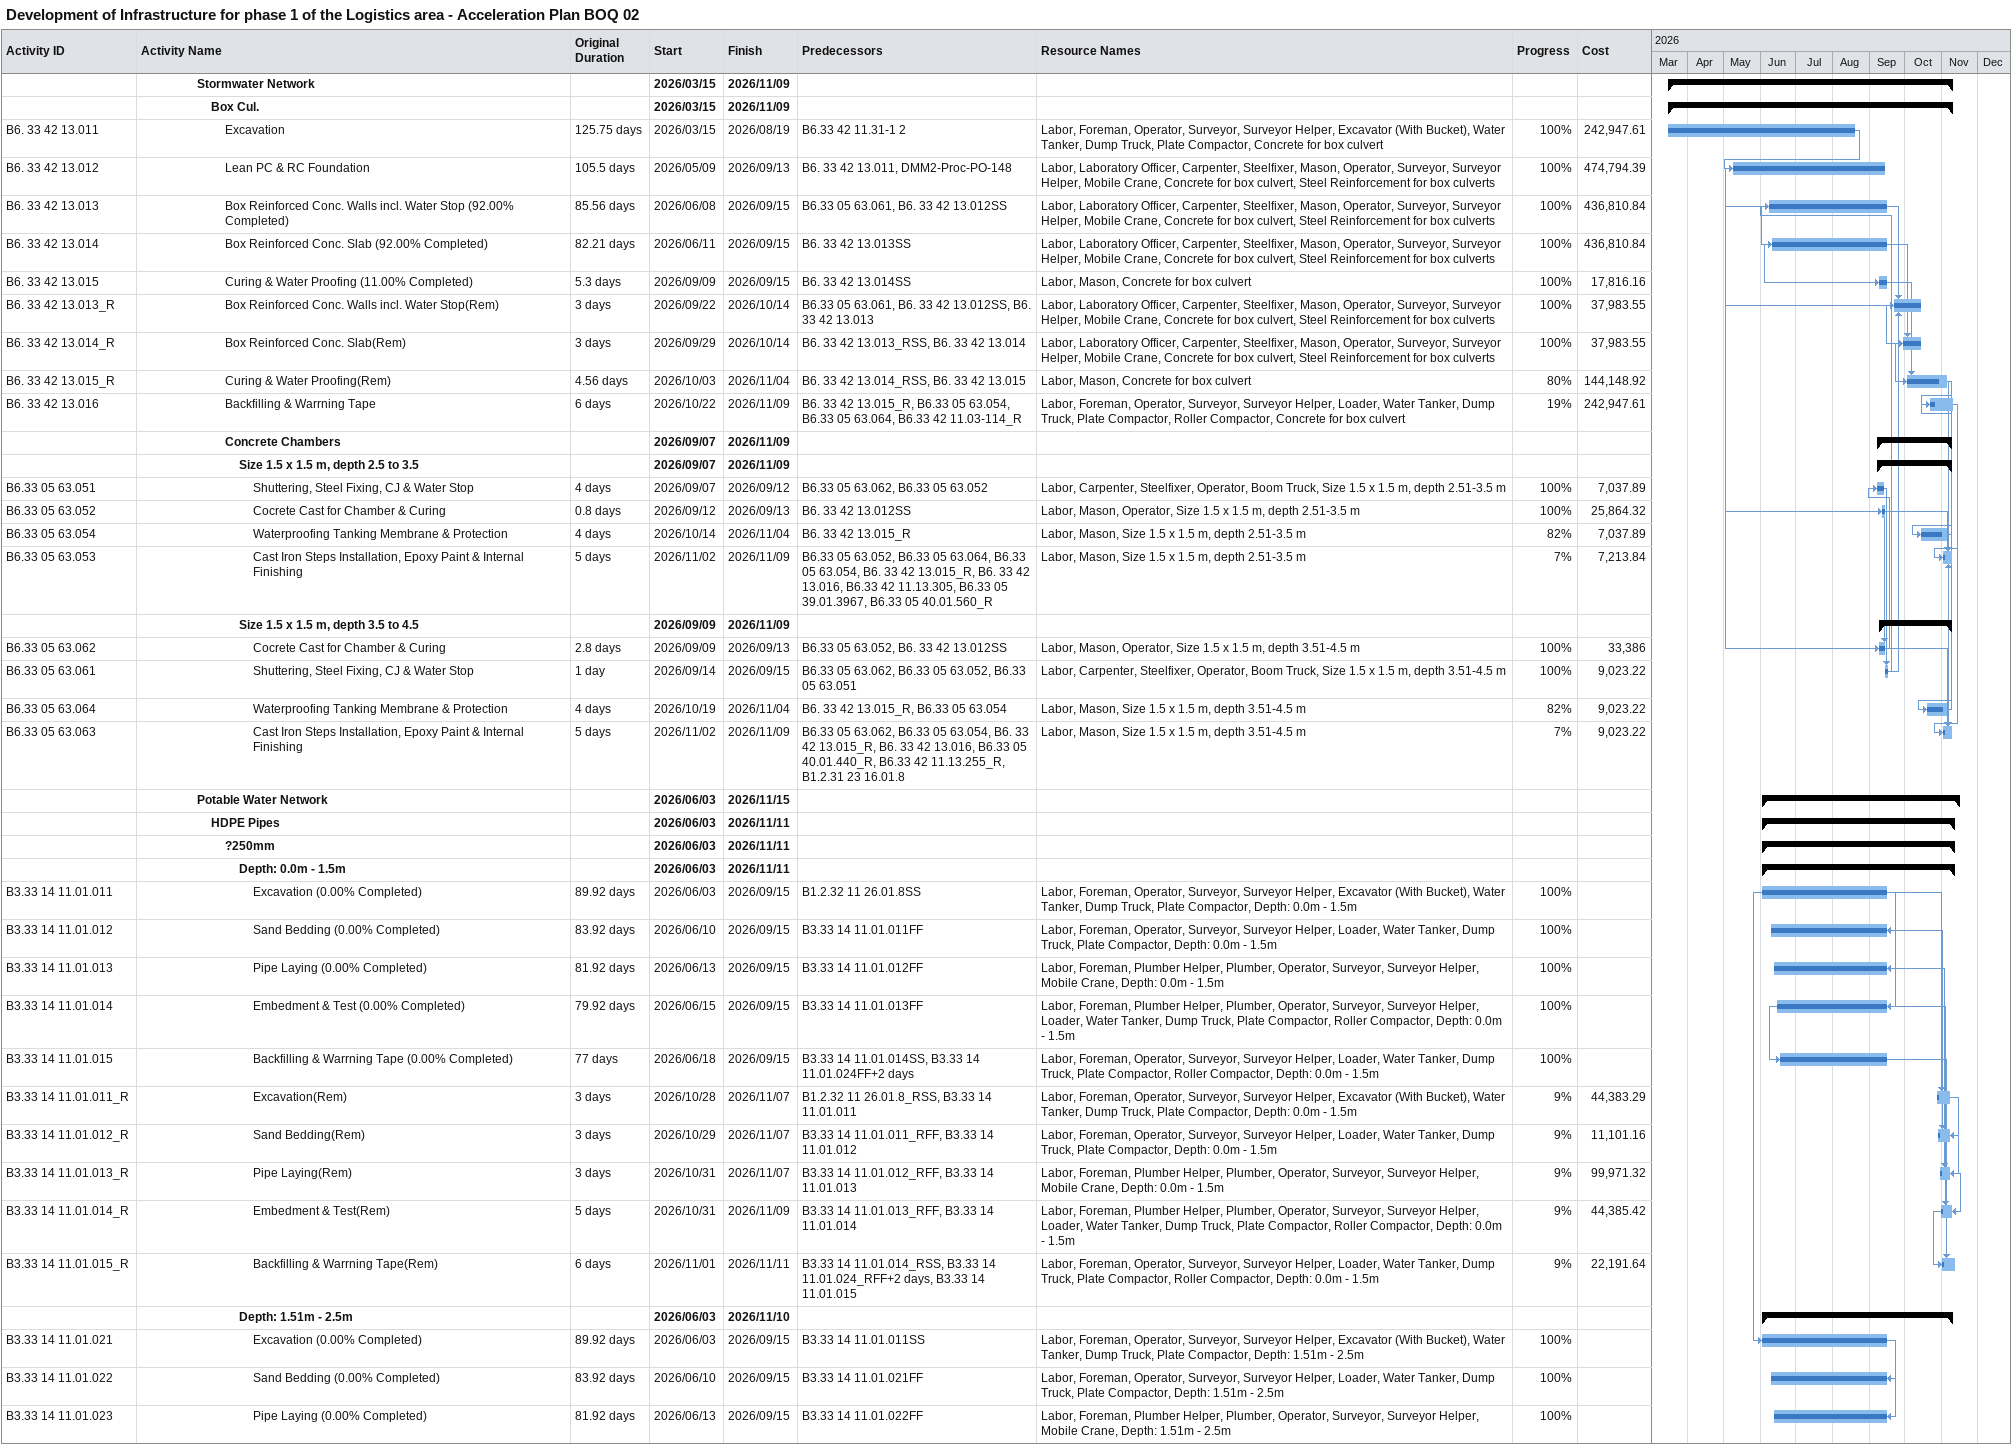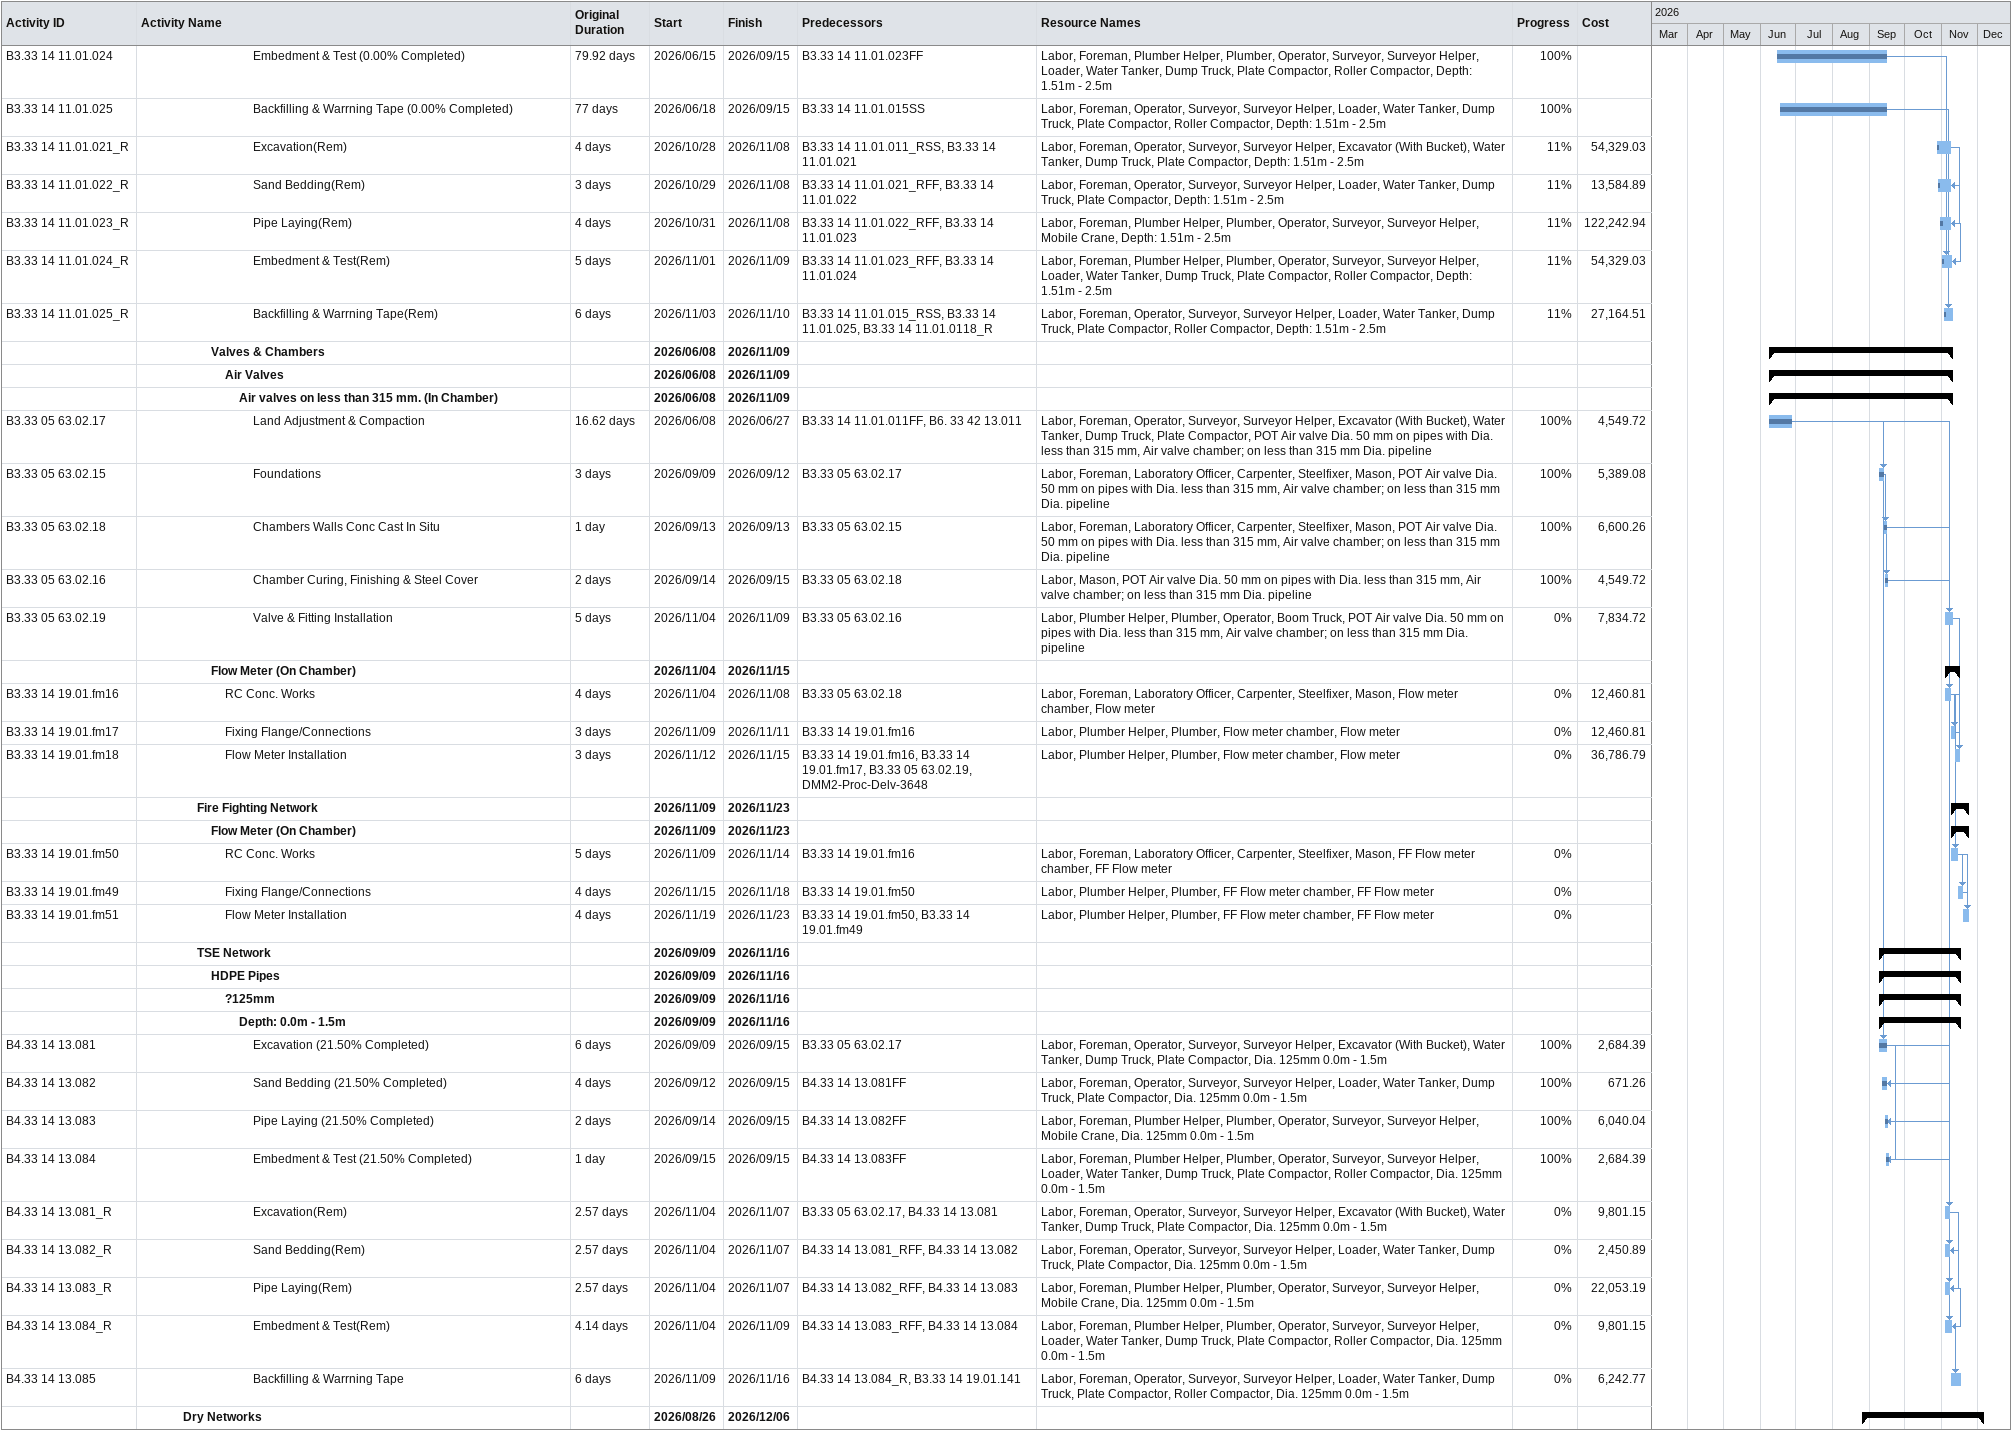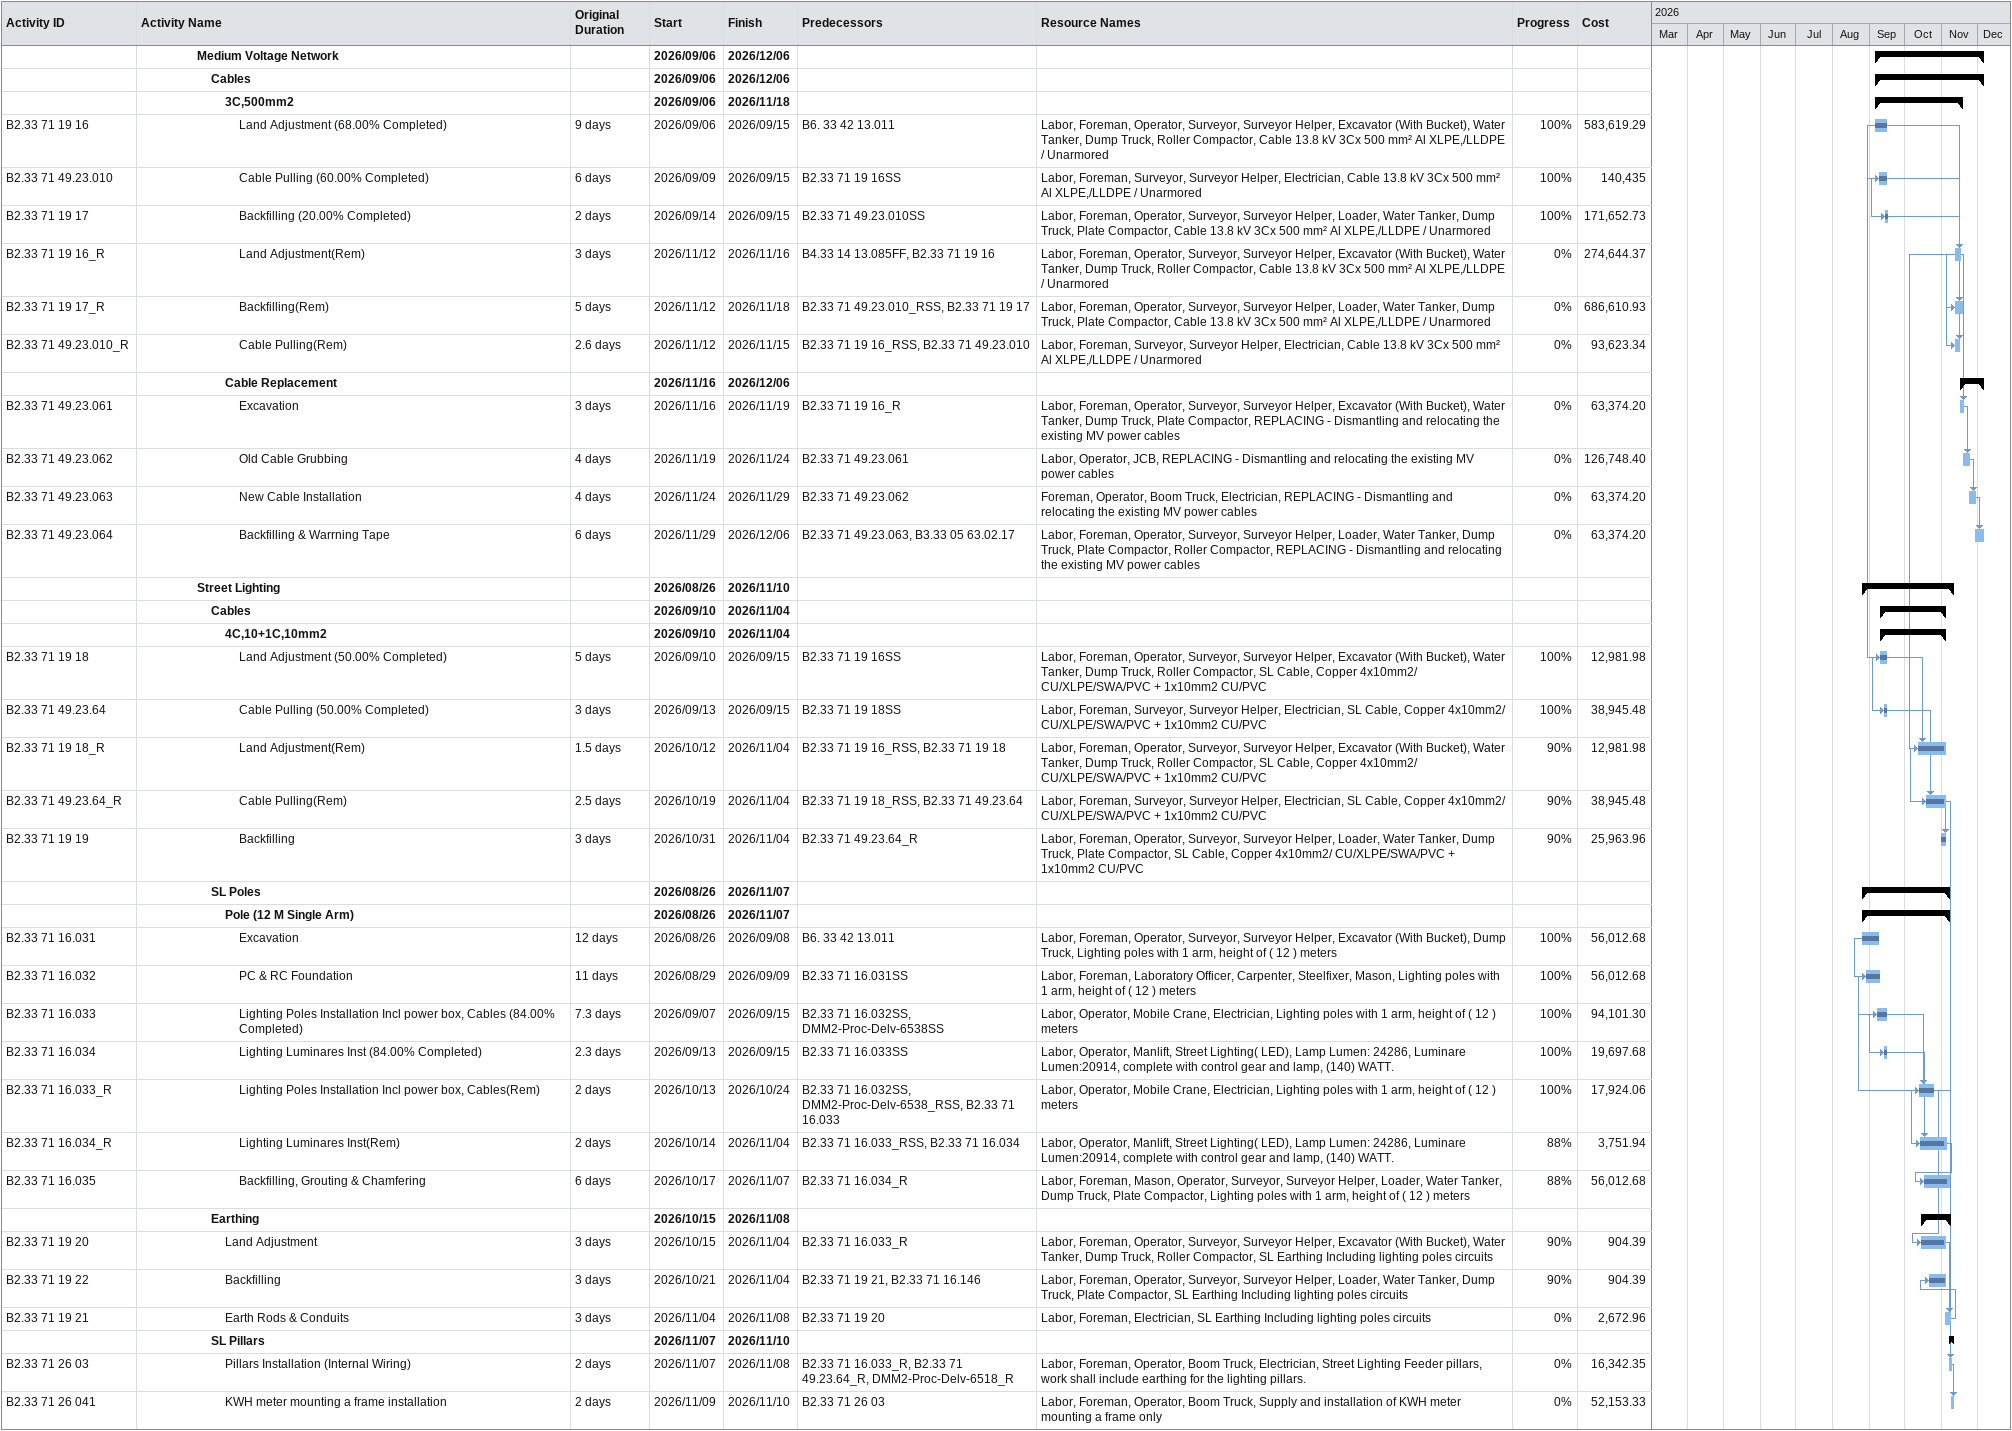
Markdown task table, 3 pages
Development of Infrastructure for phase 1 of the Logistics area - Acceleration Plan BOQ 02

| ID | Level | Task | Original duration | Start | Finish | Predecessors | Resources | % complete | Cost |
|---|---|---|---|---|---|---|---|---|---|
|  | 5 | **Stormwater Network** |  | 2026-03-15 | 2026-11-09 |  |  |  |  |
|  | 6 | **Box Cul.** |  | 2026-03-15 | 2026-11-09 |  |  |  |  |
| B6. 33 42 13.011 | 7 | Excavation | 125.75d | 2026-03-15 | 2026-08-19 | B6.33 42 11.31-1 2 | Labor, Foreman, Operator, Surveyor, Surveyor Helper, Excavator (With Bucket), Water Tanker, Dump Truck, Plate Compactor, Concrete for box culvert | 100 | 242947.61 |
| B6. 33 42 13.012 | 7 | Lean PC & RC Foundation | 105.5d | 2026-05-09 | 2026-09-13 | B6. 33 42 13.011, DMM2-Proc-PO-148 | Labor, Laboratory Officer, Carpenter, Steelfixer, Mason, Operator, Surveyor, Surveyor Helper, Mobile Crane, Concrete for box culvert, Steel Reinforcement for box culverts | 100 | 474794.39 |
| B6. 33 42 13.013 | 7 | Box Reinforced Conc. Walls incl. Water Stop (92.00% Completed) | 85.56d | 2026-06-08 | 2026-09-15 | B6.33 05 63.061, B6. 33 42 13.012SS | Labor, Laboratory Officer, Carpenter, Steelfixer, Mason, Operator, Surveyor, Surveyor Helper, Mobile Crane, Concrete for box culvert, Steel Reinforcement for box culverts | 100 | 436810.84 |
| B6. 33 42 13.014 | 7 | Box Reinforced Conc. Slab (92.00% Completed) | 82.21d | 2026-06-11 | 2026-09-15 | B6. 33 42 13.013SS | Labor, Laboratory Officer, Carpenter, Steelfixer, Mason, Operator, Surveyor, Surveyor Helper, Mobile Crane, Concrete for box culvert, Steel Reinforcement for box culverts | 100 | 436810.84 |
| B6. 33 42 13.015 | 7 | Curing & Water Proofing (11.00% Completed) | 5.3d | 2026-09-09 | 2026-09-15 | B6. 33 42 13.014SS | Labor, Mason, Concrete for box culvert | 100 | 17816.16 |
| B6. 33 42 13.013_R | 7 | Box Reinforced Conc. Walls incl. Water Stop(Rem) | 3d | 2026-09-22 | 2026-10-14 | B6.33 05 63.061, B6. 33 42 13.012SS, B6. 33 42 13.013 | Labor, Laboratory Officer, Carpenter, Steelfixer, Mason, Operator, Surveyor, Surveyor Helper, Mobile Crane, Concrete for box culvert, Steel Reinforcement for box culverts | 100 | 37983.55 |
| B6. 33 42 13.014_R | 7 | Box Reinforced Conc. Slab(Rem) | 3d | 2026-09-29 | 2026-10-14 | B6. 33 42 13.013_RSS, B6. 33 42 13.014 | Labor, Laboratory Officer, Carpenter, Steelfixer, Mason, Operator, Surveyor, Surveyor Helper, Mobile Crane, Concrete for box culvert, Steel Reinforcement for box culverts | 100 | 37983.55 |
| B6. 33 42 13.015_R | 7 | Curing & Water Proofing(Rem) | 4.56d | 2026-10-03 | 2026-11-04 | B6. 33 42 13.014_RSS, B6. 33 42 13.015 | Labor, Mason, Concrete for box culvert | 80 | 144148.92 |
| B6. 33 42 13.016 | 7 | Backfilling & Warrning Tape | 6d | 2026-10-22 | 2026-11-09 | B6. 33 42 13.015_R, B6.33 05 63.054, B6.33 05 63.064, B6.33 42 11.03-114_R | Labor, Foreman, Operator, Surveyor, Surveyor Helper, Loader, Water Tanker, Dump Truck, Plate Compactor, Roller Compactor, Concrete for box culvert | 19 | 242947.61 |
|  | 7 | **Concrete Chambers** |  | 2026-09-07 | 2026-11-09 |  |  |  |  |
|  | 8 | **Size 1.5 x 1.5 m, depth 2.5 to 3.5** |  | 2026-09-07 | 2026-11-09 |  |  |  |  |
| B6.33 05 63.051 | 9 | Shuttering, Steel Fixing, CJ & Water Stop | 4d | 2026-09-07 | 2026-09-12 | B6.33 05 63.062, B6.33 05 63.052 | Labor, Carpenter, Steelfixer, Operator, Boom Truck, Size 1.5 x 1.5 m, depth 2.51-3.5 m | 100 | 7037.89 |
| B6.33 05 63.052 | 9 | Cocrete Cast for Chamber & Curing | 0.8d | 2026-09-12 | 2026-09-13 | B6. 33 42 13.012SS | Labor, Mason, Operator, Size 1.5 x 1.5 m, depth 2.51-3.5 m | 100 | 25864.32 |
| B6.33 05 63.054 | 9 | Waterproofing Tanking Membrane & Protection | 4d | 2026-10-14 | 2026-11-04 | B6. 33 42 13.015_R | Labor, Mason, Size 1.5 x 1.5 m, depth 2.51-3.5 m | 82 | 7037.89 |
| B6.33 05 63.053 | 9 | Cast Iron Steps Installation, Epoxy Paint & Internal Finishing | 5d | 2026-11-02 | 2026-11-09 | B6.33 05 63.052, B6.33 05 63.064, B6.33 05 63.054, B6. 33 42 13.015_R, B6. 33 42 13.016, B6.33 42 11.13.305, B6.33 05 39.01.3967, B6.33 05 40.01.560_R | Labor, Mason, Size 1.5 x 1.5 m, depth 2.51-3.5 m | 7 | 7213.84 |
|  | 8 | **Size 1.5 x 1.5 m, depth 3.5 to 4.5** |  | 2026-09-09 | 2026-11-09 |  |  |  |  |
| B6.33 05 63.062 | 9 | Cocrete Cast for Chamber & Curing | 2.8d | 2026-09-09 | 2026-09-13 | B6.33 05 63.052, B6. 33 42 13.012SS | Labor, Mason, Operator, Size 1.5 x 1.5 m, depth 3.51-4.5 m | 100 | 33386 |
| B6.33 05 63.061 | 9 | Shuttering, Steel Fixing, CJ & Water Stop | 1d | 2026-09-14 | 2026-09-15 | B6.33 05 63.062, B6.33 05 63.052, B6.33 05 63.051 | Labor, Carpenter, Steelfixer, Operator, Boom Truck, Size 1.5 x 1.5 m, depth 3.51-4.5 m | 100 | 9023.22 |
| B6.33 05 63.064 | 9 | Waterproofing Tanking Membrane & Protection | 4d | 2026-10-19 | 2026-11-04 | B6. 33 42 13.015_R, B6.33 05 63.054 | Labor, Mason, Size 1.5 x 1.5 m, depth 3.51-4.5 m | 82 | 9023.22 |
| B6.33 05 63.063 | 9 | Cast Iron Steps Installation, Epoxy Paint & Internal Finishing | 5d | 2026-11-02 | 2026-11-09 | B6.33 05 63.062, B6.33 05 63.054, B6. 33 42 13.015_R, B6. 33 42 13.016, B6.33 05 40.01.440_R, B6.33 42 11.13.255_R, B1.2.31 23 16.01.8 | Labor, Mason, Size 1.5 x 1.5 m, depth 3.51-4.5 m | 7 | 9023.22 |
|  | 5 | **Potable Water Network** |  | 2026-06-03 | 2026-11-15 |  |  |  |  |
|  | 6 | **HDPE Pipes** |  | 2026-06-03 | 2026-11-11 |  |  |  |  |
|  | 7 | **?250mm** |  | 2026-06-03 | 2026-11-11 |  |  |  |  |
|  | 8 | **Depth: 0.0m - 1.5m** |  | 2026-06-03 | 2026-11-11 |  |  |  |  |
| B3.33 14 11.01.011 | 9 | Excavation (0.00% Completed) | 89.92d | 2026-06-03 | 2026-09-15 | B1.2.32 11 26.01.8SS | Labor, Foreman, Operator, Surveyor, Surveyor Helper, Excavator (With Bucket), Water Tanker, Dump Truck, Plate Compactor, Depth: 0.0m - 1.5m | 100 |  |
| B3.33 14 11.01.012 | 9 | Sand Bedding (0.00% Completed) | 83.92d | 2026-06-10 | 2026-09-15 | B3.33 14 11.01.011FF | Labor, Foreman, Operator, Surveyor, Surveyor Helper, Loader, Water Tanker, Dump Truck, Plate Compactor, Depth: 0.0m - 1.5m | 100 |  |
| B3.33 14 11.01.013 | 9 | Pipe Laying (0.00% Completed) | 81.92d | 2026-06-13 | 2026-09-15 | B3.33 14 11.01.012FF | Labor, Foreman, Plumber Helper, Plumber, Operator, Surveyor, Surveyor Helper, Mobile Crane, Depth: 0.0m - 1.5m | 100 |  |
| B3.33 14 11.01.014 | 9 | Embedment & Test (0.00% Completed) | 79.92d | 2026-06-15 | 2026-09-15 | B3.33 14 11.01.013FF | Labor, Foreman, Plumber Helper, Plumber, Operator, Surveyor, Surveyor Helper, Loader, Water Tanker, Dump Truck, Plate Compactor, Roller Compactor, Depth: 0.0m - 1.5m | 100 |  |
| B3.33 14 11.01.015 | 9 | Backfilling & Warrning Tape (0.00% Completed) | 77d | 2026-06-18 | 2026-09-15 | B3.33 14 11.01.014SS, B3.33 14 11.01.024FF+2d | Labor, Foreman, Operator, Surveyor, Surveyor Helper, Loader, Water Tanker, Dump Truck, Plate Compactor, Roller Compactor, Depth: 0.0m - 1.5m | 100 |  |
| B3.33 14 11.01.011_R | 9 | Excavation(Rem) | 3d | 2026-10-28 | 2026-11-07 | B1.2.32 11 26.01.8_RSS, B3.33 14 11.01.011 | Labor, Foreman, Operator, Surveyor, Surveyor Helper, Excavator (With Bucket), Water Tanker, Dump Truck, Plate Compactor, Depth: 0.0m - 1.5m | 9 | 44383.29 |
| B3.33 14 11.01.012_R | 9 | Sand Bedding(Rem) | 3d | 2026-10-29 | 2026-11-07 | B3.33 14 11.01.011_RFF, B3.33 14 11.01.012 | Labor, Foreman, Operator, Surveyor, Surveyor Helper, Loader, Water Tanker, Dump Truck, Plate Compactor, Depth: 0.0m - 1.5m | 9 | 11101.16 |
| B3.33 14 11.01.013_R | 9 | Pipe Laying(Rem) | 3d | 2026-10-31 | 2026-11-07 | B3.33 14 11.01.012_RFF, B3.33 14 11.01.013 | Labor, Foreman, Plumber Helper, Plumber, Operator, Surveyor, Surveyor Helper, Mobile Crane, Depth: 0.0m - 1.5m | 9 | 99971.32 |
| B3.33 14 11.01.014_R | 9 | Embedment & Test(Rem) | 5d | 2026-10-31 | 2026-11-09 | B3.33 14 11.01.013_RFF, B3.33 14 11.01.014 | Labor, Foreman, Plumber Helper, Plumber, Operator, Surveyor, Surveyor Helper, Loader, Water Tanker, Dump Truck, Plate Compactor, Roller Compactor, Depth: 0.0m - 1.5m | 9 | 44385.42 |
| B3.33 14 11.01.015_R | 9 | Backfilling & Warrning Tape(Rem) | 6d | 2026-11-01 | 2026-11-11 | B3.33 14 11.01.014_RSS, B3.33 14 11.01.024_RFF+2d, B3.33 14 11.01.015 | Labor, Foreman, Operator, Surveyor, Surveyor Helper, Loader, Water Tanker, Dump Truck, Plate Compactor, Roller Compactor, Depth: 0.0m - 1.5m | 9 | 22191.64 |
|  | 8 | **Depth: 1.51m - 2.5m** |  | 2026-06-03 | 2026-11-10 |  |  |  |  |
| B3.33 14 11.01.021 | 9 | Excavation (0.00% Completed) | 89.92d | 2026-06-03 | 2026-09-15 | B3.33 14 11.01.011SS | Labor, Foreman, Operator, Surveyor, Surveyor Helper, Excavator (With Bucket), Water Tanker, Dump Truck, Plate Compactor, Depth: 1.51m - 2.5m | 100 |  |
| B3.33 14 11.01.022 | 9 | Sand Bedding (0.00% Completed) | 83.92d | 2026-06-10 | 2026-09-15 | B3.33 14 11.01.021FF | Labor, Foreman, Operator, Surveyor, Surveyor Helper, Loader, Water Tanker, Dump Truck, Plate Compactor, Depth: 1.51m - 2.5m | 100 |  |
| B3.33 14 11.01.023 | 9 | Pipe Laying (0.00% Completed) | 81.92d | 2026-06-13 | 2026-09-15 | B3.33 14 11.01.022FF | Labor, Foreman, Plumber Helper, Plumber, Operator, Surveyor, Surveyor Helper, Mobile Crane, Depth: 1.51m - 2.5m | 100 |  |
| B3.33 14 11.01.024 | 9 | Embedment & Test (0.00% Completed) | 79.92d | 2026-06-15 | 2026-09-15 | B3.33 14 11.01.023FF | Labor, Foreman, Plumber Helper, Plumber, Operator, Surveyor, Surveyor Helper, Loader, Water Tanker, Dump Truck, Plate Compactor, Roller Compactor, Depth: 1.51m - 2.5m | 100 |  |
| B3.33 14 11.01.025 | 9 | Backfilling & Warrning Tape (0.00% Completed) | 77d | 2026-06-18 | 2026-09-15 | B3.33 14 11.01.015SS | Labor, Foreman, Operator, Surveyor, Surveyor Helper, Loader, Water Tanker, Dump Truck, Plate Compactor, Roller Compactor, Depth: 1.51m - 2.5m | 100 |  |
| B3.33 14 11.01.021_R | 9 | Excavation(Rem) | 4d | 2026-10-28 | 2026-11-08 | B3.33 14 11.01.011_RSS, B3.33 14 11.01.021 | Labor, Foreman, Operator, Surveyor, Surveyor Helper, Excavator (With Bucket), Water Tanker, Dump Truck, Plate Compactor, Depth: 1.51m - 2.5m | 11 | 54329.03 |
| B3.33 14 11.01.022_R | 9 | Sand Bedding(Rem) | 3d | 2026-10-29 | 2026-11-08 | B3.33 14 11.01.021_RFF, B3.33 14 11.01.022 | Labor, Foreman, Operator, Surveyor, Surveyor Helper, Loader, Water Tanker, Dump Truck, Plate Compactor, Depth: 1.51m - 2.5m | 11 | 13584.89 |
| B3.33 14 11.01.023_R | 9 | Pipe Laying(Rem) | 4d | 2026-10-31 | 2026-11-08 | B3.33 14 11.01.022_RFF, B3.33 14 11.01.023 | Labor, Foreman, Plumber Helper, Plumber, Operator, Surveyor, Surveyor Helper, Mobile Crane, Depth: 1.51m - 2.5m | 11 | 122242.94 |
| B3.33 14 11.01.024_R | 9 | Embedment & Test(Rem) | 5d | 2026-11-01 | 2026-11-09 | B3.33 14 11.01.023_RFF, B3.33 14 11.01.024 | Labor, Foreman, Plumber Helper, Plumber, Operator, Surveyor, Surveyor Helper, Loader, Water Tanker, Dump Truck, Plate Compactor, Roller Compactor, Depth: 1.51m - 2.5m | 11 | 54329.03 |
| B3.33 14 11.01.025_R | 9 | Backfilling & Warrning Tape(Rem) | 6d | 2026-11-03 | 2026-11-10 | B3.33 14 11.01.015_RSS, B3.33 14 11.01.025, B3.33 14 11.01.0118_R | Labor, Foreman, Operator, Surveyor, Surveyor Helper, Loader, Water Tanker, Dump Truck, Plate Compactor, Roller Compactor, Depth: 1.51m - 2.5m | 11 | 27164.51 |
|  | 6 | **Valves & Chambers** |  | 2026-06-08 | 2026-11-09 |  |  |  |  |
|  | 7 | **Air Valves** |  | 2026-06-08 | 2026-11-09 |  |  |  |  |
|  | 8 | **Air valves on less than 315 mm. (In Chamber)** |  | 2026-06-08 | 2026-11-09 |  |  |  |  |
| B3.33 05 63.02.17 | 9 | Land Adjustment & Compaction | 16.62d | 2026-06-08 | 2026-06-27 | B3.33 14 11.01.011FF, B6. 33 42 13.011 | Labor, Foreman, Operator, Surveyor, Surveyor Helper, Excavator (With Bucket), Water Tanker, Dump Truck, Plate Compactor, POT Air valve Dia. 50 mm on pipes with Dia. less than 315 mm, Air valve chamber; on less than 315 mm Dia. pipeline | 100 | 4549.72 |
| B3.33 05 63.02.15 | 9 | Foundations | 3d | 2026-09-09 | 2026-09-12 | B3.33 05 63.02.17 | Labor, Foreman, Laboratory Officer, Carpenter, Steelfixer, Mason, POT Air valve Dia. 50 mm on pipes with Dia. less than 315 mm, Air valve chamber; on less than 315 mm Dia. pipeline | 100 | 5389.08 |
| B3.33 05 63.02.18 | 9 | Chambers Walls Conc Cast In Situ | 1d | 2026-09-13 | 2026-09-13 | B3.33 05 63.02.15 | Labor, Foreman, Laboratory Officer, Carpenter, Steelfixer, Mason, POT Air valve Dia. 50 mm on pipes with Dia. less than 315 mm, Air valve chamber; on less than 315 mm Dia. pipeline | 100 | 6600.26 |
| B3.33 05 63.02.16 | 9 | Chamber Curing, Finishing & Steel Cover | 2d | 2026-09-14 | 2026-09-15 | B3.33 05 63.02.18 | Labor, Mason, POT Air valve Dia. 50 mm on pipes with Dia. less than 315 mm, Air valve chamber; on less than 315 mm Dia. pipeline | 100 | 4549.72 |
| B3.33 05 63.02.19 | 9 | Valve & Fitting Installation | 5d | 2026-11-04 | 2026-11-09 | B3.33 05 63.02.16 | Labor, Plumber Helper, Plumber, Operator, Boom Truck, POT Air valve Dia. 50 mm on pipes with Dia. less than 315 mm, Air valve chamber; on less than 315 mm Dia. pipeline | 0 | 7834.72 |
|  | 6 | **Flow Meter (On Chamber)** |  | 2026-11-04 | 2026-11-15 |  |  |  |  |
| B3.33 14 19.01.fm16 | 7 | RC Conc. Works | 4d | 2026-11-04 | 2026-11-08 | B3.33 05 63.02.18 | Labor, Foreman, Laboratory Officer, Carpenter, Steelfixer, Mason, Flow meter chamber, Flow meter | 0 | 12460.81 |
| B3.33 14 19.01.fm17 | 7 | Fixing Flange/Connections | 3d | 2026-11-09 | 2026-11-11 | B3.33 14 19.01.fm16 | Labor, Plumber Helper, Plumber, Flow meter chamber, Flow meter | 0 | 12460.81 |
| B3.33 14 19.01.fm18 | 7 | Flow Meter Installation | 3d | 2026-11-12 | 2026-11-15 | B3.33 14 19.01.fm16, B3.33 14 19.01.fm17, B3.33 05 63.02.19, DMM2-Proc-Delv-3648 | Labor, Plumber Helper, Plumber, Flow meter chamber, Flow meter | 0 | 36786.79 |
|  | 5 | **Fire Fighting Network** |  | 2026-11-09 | 2026-11-23 |  |  |  |  |
|  | 6 | **Flow Meter (On Chamber)** |  | 2026-11-09 | 2026-11-23 |  |  |  |  |
| B3.33 14 19.01.fm50 | 7 | RC Conc. Works | 5d | 2026-11-09 | 2026-11-14 | B3.33 14 19.01.fm16 | Labor, Foreman, Laboratory Officer, Carpenter, Steelfixer, Mason, FF Flow meter chamber, FF Flow meter | 0 |  |
| B3.33 14 19.01.fm49 | 7 | Fixing Flange/Connections | 4d | 2026-11-15 | 2026-11-18 | B3.33 14 19.01.fm50 | Labor, Plumber Helper, Plumber, FF Flow meter chamber, FF Flow meter | 0 |  |
| B3.33 14 19.01.fm51 | 7 | Flow Meter Installation | 4d | 2026-11-19 | 2026-11-23 | B3.33 14 19.01.fm50, B3.33 14 19.01.fm49 | Labor, Plumber Helper, Plumber, FF Flow meter chamber, FF Flow meter | 0 |  |
|  | 5 | **TSE Network** |  | 2026-09-09 | 2026-11-16 |  |  |  |  |
|  | 6 | **HDPE Pipes** |  | 2026-09-09 | 2026-11-16 |  |  |  |  |
|  | 7 | **?125mm** |  | 2026-09-09 | 2026-11-16 |  |  |  |  |
|  | 8 | **Depth: 0.0m - 1.5m** |  | 2026-09-09 | 2026-11-16 |  |  |  |  |
| B4.33 14 13.081 | 9 | Excavation (21.50% Completed) | 6d | 2026-09-09 | 2026-09-15 | B3.33 05 63.02.17 | Labor, Foreman, Operator, Surveyor, Surveyor Helper, Excavator (With Bucket), Water Tanker, Dump Truck, Plate Compactor, Dia. 125mm 0.0m - 1.5m | 100 | 2684.39 |
| B4.33 14 13.082 | 9 | Sand Bedding (21.50% Completed) | 4d | 2026-09-12 | 2026-09-15 | B4.33 14 13.081FF | Labor, Foreman, Operator, Surveyor, Surveyor Helper, Loader, Water Tanker, Dump Truck, Plate Compactor, Dia. 125mm 0.0m - 1.5m | 100 | 671.26 |
| B4.33 14 13.083 | 9 | Pipe Laying (21.50% Completed) | 2d | 2026-09-14 | 2026-09-15 | B4.33 14 13.082FF | Labor, Foreman, Plumber Helper, Plumber, Operator, Surveyor, Surveyor Helper, Mobile Crane, Dia. 125mm 0.0m - 1.5m | 100 | 6040.04 |
| B4.33 14 13.084 | 9 | Embedment & Test (21.50% Completed) | 1d | 2026-09-15 | 2026-09-15 | B4.33 14 13.083FF | Labor, Foreman, Plumber Helper, Plumber, Operator, Surveyor, Surveyor Helper, Loader, Water Tanker, Dump Truck, Plate Compactor, Roller Compactor, Dia. 125mm 0.0m - 1.5m | 100 | 2684.39 |
| B4.33 14 13.081_R | 9 | Excavation(Rem) | 2.57d | 2026-11-04 | 2026-11-07 | B3.33 05 63.02.17, B4.33 14 13.081 | Labor, Foreman, Operator, Surveyor, Surveyor Helper, Excavator (With Bucket), Water Tanker, Dump Truck, Plate Compactor, Dia. 125mm 0.0m - 1.5m | 0 | 9801.15 |
| B4.33 14 13.082_R | 9 | Sand Bedding(Rem) | 2.57d | 2026-11-04 | 2026-11-07 | B4.33 14 13.081_RFF, B4.33 14 13.082 | Labor, Foreman, Operator, Surveyor, Surveyor Helper, Loader, Water Tanker, Dump Truck, Plate Compactor, Dia. 125mm 0.0m - 1.5m | 0 | 2450.89 |
| B4.33 14 13.083_R | 9 | Pipe Laying(Rem) | 2.57d | 2026-11-04 | 2026-11-07 | B4.33 14 13.082_RFF, B4.33 14 13.083 | Labor, Foreman, Plumber Helper, Plumber, Operator, Surveyor, Surveyor Helper, Mobile Crane, Dia. 125mm 0.0m - 1.5m | 0 | 22053.19 |
| B4.33 14 13.084_R | 9 | Embedment & Test(Rem) | 4.14d | 2026-11-04 | 2026-11-09 | B4.33 14 13.083_RFF, B4.33 14 13.084 | Labor, Foreman, Plumber Helper, Plumber, Operator, Surveyor, Surveyor Helper, Loader, Water Tanker, Dump Truck, Plate Compactor, Roller Compactor, Dia. 125mm 0.0m - 1.5m | 0 | 9801.15 |
| B4.33 14 13.085 | 9 | Backfilling & Warrning Tape | 6d | 2026-11-09 | 2026-11-16 | B4.33 14 13.084_R, B3.33 14 19.01.141 | Labor, Foreman, Operator, Surveyor, Surveyor Helper, Loader, Water Tanker, Dump Truck, Plate Compactor, Roller Compactor, Dia. 125mm 0.0m - 1.5m | 0 | 6242.77 |
|  | 4 | **Dry Networks** |  | 2026-08-26 | 2026-12-06 |  |  |  |  |
|  | 5 | **Medium Voltage Network** |  | 2026-09-06 | 2026-12-06 |  |  |  |  |
|  | 6 | **Cables** |  | 2026-09-06 | 2026-12-06 |  |  |  |  |
|  | 7 | **3C,500mm2** |  | 2026-09-06 | 2026-11-18 |  |  |  |  |
| B2.33 71 19 16 | 8 | Land Adjustment (68.00% Completed) | 9d | 2026-09-06 | 2026-09-15 | B6. 33 42 13.011 | Labor, Foreman, Operator, Surveyor, Surveyor Helper, Excavator (With Bucket), Water Tanker, Dump Truck, Roller Compactor, Cable 13.8 kV 3Cx 500 mm² Al XLPE,/LLDPE / Unarmored | 100 | 583619.29 |
| B2.33 71 49.23.010 | 8 | Cable Pulling (60.00% Completed) | 6d | 2026-09-09 | 2026-09-15 | B2.33 71 19 16SS | Labor, Foreman, Surveyor, Surveyor Helper, Electrician, Cable 13.8 kV 3Cx 500 mm² Al XLPE,/LLDPE / Unarmored | 100 | 140435 |
| B2.33 71 19 17 | 8 | Backfilling (20.00% Completed) | 2d | 2026-09-14 | 2026-09-15 | B2.33 71 49.23.010SS | Labor, Foreman, Operator, Surveyor, Surveyor Helper, Loader, Water Tanker, Dump Truck, Plate Compactor, Cable 13.8 kV 3Cx 500 mm² Al XLPE,/LLDPE / Unarmored | 100 | 171652.73 |
| B2.33 71 19 16_R | 8 | Land Adjustment(Rem) | 3d | 2026-11-12 | 2026-11-16 | B4.33 14 13.085FF, B2.33 71 19 16 | Labor, Foreman, Operator, Surveyor, Surveyor Helper, Excavator (With Bucket), Water Tanker, Dump Truck, Roller Compactor, Cable 13.8 kV 3Cx 500 mm² Al XLPE,/LLDPE / Unarmored | 0 | 274644.37 |
| B2.33 71 19 17_R | 8 | Backfilling(Rem) | 5d | 2026-11-12 | 2026-11-18 | B2.33 71 49.23.010_RSS, B2.33 71 19 17 | Labor, Foreman, Operator, Surveyor, Surveyor Helper, Loader, Water Tanker, Dump Truck, Plate Compactor, Cable 13.8 kV 3Cx 500 mm² Al XLPE,/LLDPE / Unarmored | 0 | 686610.93 |
| B2.33 71 49.23.010_R | 8 | Cable Pulling(Rem) | 2.6d | 2026-11-12 | 2026-11-15 | B2.33 71 19 16_RSS, B2.33 71 49.23.010 | Labor, Foreman, Surveyor, Surveyor Helper, Electrician, Cable 13.8 kV 3Cx 500 mm² Al XLPE,/LLDPE / Unarmored | 0 | 93623.34 |
|  | 7 | **Cable Replacement** |  | 2026-11-16 | 2026-12-06 |  |  |  |  |
| B2.33 71 49.23.061 | 8 | Excavation | 3d | 2026-11-16 | 2026-11-19 | B2.33 71 19 16_R | Labor, Foreman, Operator, Surveyor, Surveyor Helper, Excavator (With Bucket), Water Tanker, Dump Truck, Plate Compactor, REPLACING - Dismantling and relocating the existing MV power cables | 0 | 63374.20 |
| B2.33 71 49.23.062 | 8 | Old Cable Grubbing | 4d | 2026-11-19 | 2026-11-24 | B2.33 71 49.23.061 | Labor, Operator, JCB, REPLACING - Dismantling and relocating the existing MV power cables | 0 | 126748.40 |
| B2.33 71 49.23.063 | 8 | New Cable Installation | 4d | 2026-11-24 | 2026-11-29 | B2.33 71 49.23.062 | Foreman, Operator, Boom Truck, Electrician, REPLACING - Dismantling and relocating the existing MV power cables | 0 | 63374.20 |
| B2.33 71 49.23.064 | 8 | Backfilling & Warrning Tape | 6d | 2026-11-29 | 2026-12-06 | B2.33 71 49.23.063, B3.33 05 63.02.17 | Labor, Foreman, Operator, Surveyor, Surveyor Helper, Loader, Water Tanker, Dump Truck, Plate Compactor, Roller Compactor, REPLACING - Dismantling and relocating the existing MV power cables | 0 | 63374.20 |
|  | 5 | **Street Lighting** |  | 2026-08-26 | 2026-11-10 |  |  |  |  |
|  | 6 | **Cables** |  | 2026-09-10 | 2026-11-04 |  |  |  |  |
|  | 7 | **4C,10+1C,10mm2** |  | 2026-09-10 | 2026-11-04 |  |  |  |  |
| B2.33 71 19 18 | 8 | Land Adjustment (50.00% Completed) | 5d | 2026-09-10 | 2026-09-15 | B2.33 71 19 16SS | Labor, Foreman, Operator, Surveyor, Surveyor Helper, Excavator (With Bucket), Water Tanker, Dump Truck, Roller Compactor, SL Cable, Copper 4x10mm2/ CU/XLPE/SWA/PVC + 1x10mm2 CU/PVC | 100 | 12981.98 |
| B2.33 71 49.23.64 | 8 | Cable Pulling (50.00% Completed) | 3d | 2026-09-13 | 2026-09-15 | B2.33 71 19 18SS | Labor, Foreman, Surveyor, Surveyor Helper, Electrician, SL Cable, Copper 4x10mm2/ CU/XLPE/SWA/PVC + 1x10mm2 CU/PVC | 100 | 38945.48 |
| B2.33 71 19 18_R | 8 | Land Adjustment(Rem) | 1.5d | 2026-10-12 | 2026-11-04 | B2.33 71 19 16_RSS, B2.33 71 19 18 | Labor, Foreman, Operator, Surveyor, Surveyor Helper, Excavator (With Bucket), Water Tanker, Dump Truck, Roller Compactor, SL Cable, Copper 4x10mm2/ CU/XLPE/SWA/PVC + 1x10mm2 CU/PVC | 90 | 12981.98 |
| B2.33 71 49.23.64_R | 8 | Cable Pulling(Rem) | 2.5d | 2026-10-19 | 2026-11-04 | B2.33 71 19 18_RSS, B2.33 71 49.23.64 | Labor, Foreman, Surveyor, Surveyor Helper, Electrician, SL Cable, Copper 4x10mm2/ CU/XLPE/SWA/PVC + 1x10mm2 CU/PVC | 90 | 38945.48 |
| B2.33 71 19 19 | 8 | Backfilling | 3d | 2026-10-31 | 2026-11-04 | B2.33 71 49.23.64_R | Labor, Foreman, Operator, Surveyor, Surveyor Helper, Loader, Water Tanker, Dump Truck, Plate Compactor, SL Cable, Copper 4x10mm2/ CU/XLPE/SWA/PVC + 1x10mm2 CU/PVC | 90 | 25963.96 |
|  | 6 | **SL Poles** |  | 2026-08-26 | 2026-11-07 |  |  |  |  |
|  | 7 | **Pole (12 M Single Arm)** |  | 2026-08-26 | 2026-11-07 |  |  |  |  |
| B2.33 71 16.031 | 8 | Excavation | 12d | 2026-08-26 | 2026-09-08 | B6. 33 42 13.011 | Labor, Foreman, Operator, Surveyor, Surveyor Helper, Excavator (With Bucket), Dump Truck, Lighting poles with 1 arm, height of ( 12 ) meters | 100 | 56012.68 |
| B2.33 71 16.032 | 8 | PC & RC Foundation | 11d | 2026-08-29 | 2026-09-09 | B2.33 71 16.031SS | Labor, Foreman, Laboratory Officer, Carpenter, Steelfixer, Mason, Lighting poles with 1 arm, height of ( 12 ) meters | 100 | 56012.68 |
| B2.33 71 16.033 | 8 | Lighting Poles Installation Incl power box, Cables (84.00% Completed) | 7.3d | 2026-09-07 | 2026-09-15 | B2.33 71 16.032SS, DMM2-Proc-Delv-6538SS | Labor, Operator, Mobile Crane, Electrician, Lighting poles with 1 arm, height of ( 12 ) meters | 100 | 94101.30 |
| B2.33 71 16.034 | 8 | Lighting Luminares Inst (84.00% Completed) | 2.3d | 2026-09-13 | 2026-09-15 | B2.33 71 16.033SS | Labor, Operator, Manlift, Street Lighting( LED), Lamp Lumen: 24286, Luminare Lumen:20914, complete with control gear and lamp, (140) WATT. | 100 | 19697.68 |
| B2.33 71 16.033_R | 8 | Lighting Poles Installation Incl power box, Cables(Rem) | 2d | 2026-10-13 | 2026-10-24 | B2.33 71 16.032SS, DMM2-Proc-Delv-6538_RSS, B2.33 71 16.033 | Labor, Operator, Mobile Crane, Electrician, Lighting poles with 1 arm, height of ( 12 ) meters | 100 | 17924.06 |
| B2.33 71 16.034_R | 8 | Lighting Luminares Inst(Rem) | 2d | 2026-10-14 | 2026-11-04 | B2.33 71 16.033_RSS, B2.33 71 16.034 | Labor, Operator, Manlift, Street Lighting( LED), Lamp Lumen: 24286, Luminare Lumen:20914, complete with control gear and lamp, (140) WATT. | 88 | 3751.94 |
| B2.33 71 16.035 | 8 | Backfilling, Grouting & Chamfering | 6d | 2026-10-17 | 2026-11-07 | B2.33 71 16.034_R | Labor, Foreman, Mason, Operator, Surveyor, Surveyor Helper, Loader, Water Tanker, Dump Truck, Plate Compactor, Lighting poles with 1 arm, height of ( 12 ) meters | 88 | 56012.68 |
|  | 6 | **Earthing** |  | 2026-10-15 | 2026-11-08 |  |  |  |  |
| B2.33 71 19 20 | 7 | Land Adjustment | 3d | 2026-10-15 | 2026-11-04 | B2.33 71 16.033_R | Labor, Foreman, Operator, Surveyor, Surveyor Helper, Excavator (With Bucket), Water Tanker, Dump Truck, Roller Compactor, SL Earthing Including lighting poles circuits | 90 | 904.39 |
| B2.33 71 19 22 | 7 | Backfilling | 3d | 2026-10-21 | 2026-11-04 | B2.33 71 19 21, B2.33 71 16.146 | Labor, Foreman, Operator, Surveyor, Surveyor Helper, Loader, Water Tanker, Dump Truck, Plate Compactor, SL Earthing Including lighting poles circuits | 90 | 904.39 |
| B2.33 71 19 21 | 7 | Earth Rods & Conduits | 3d | 2026-11-04 | 2026-11-08 | B2.33 71 19 20 | Labor, Foreman, Electrician, SL Earthing Including lighting poles circuits | 0 | 2672.96 |
|  | 6 | **SL Pillars** |  | 2026-11-07 | 2026-11-10 |  |  |  |  |
| B2.33 71 26 03 | 7 | Pillars Installation (Internal Wiring) | 2d | 2026-11-07 | 2026-11-08 | B2.33 71 16.033_R, B2.33 71 49.23.64_R, DMM2-Proc-Delv-6518_R | Labor, Foreman, Operator, Boom Truck, Electrician, Street Lighting Feeder pillars, work shall include earthing for the lighting pillars. | 0 | 16342.35 |
| B2.33 71 26 041 | 7 | KWH meter mounting a frame installation | 2d | 2026-11-09 | 2026-11-10 | B2.33 71 26 03 | Labor, Foreman, Operator, Boom Truck, Supply and installation of KWH meter mounting a frame only | 0 | 52153.33 |
